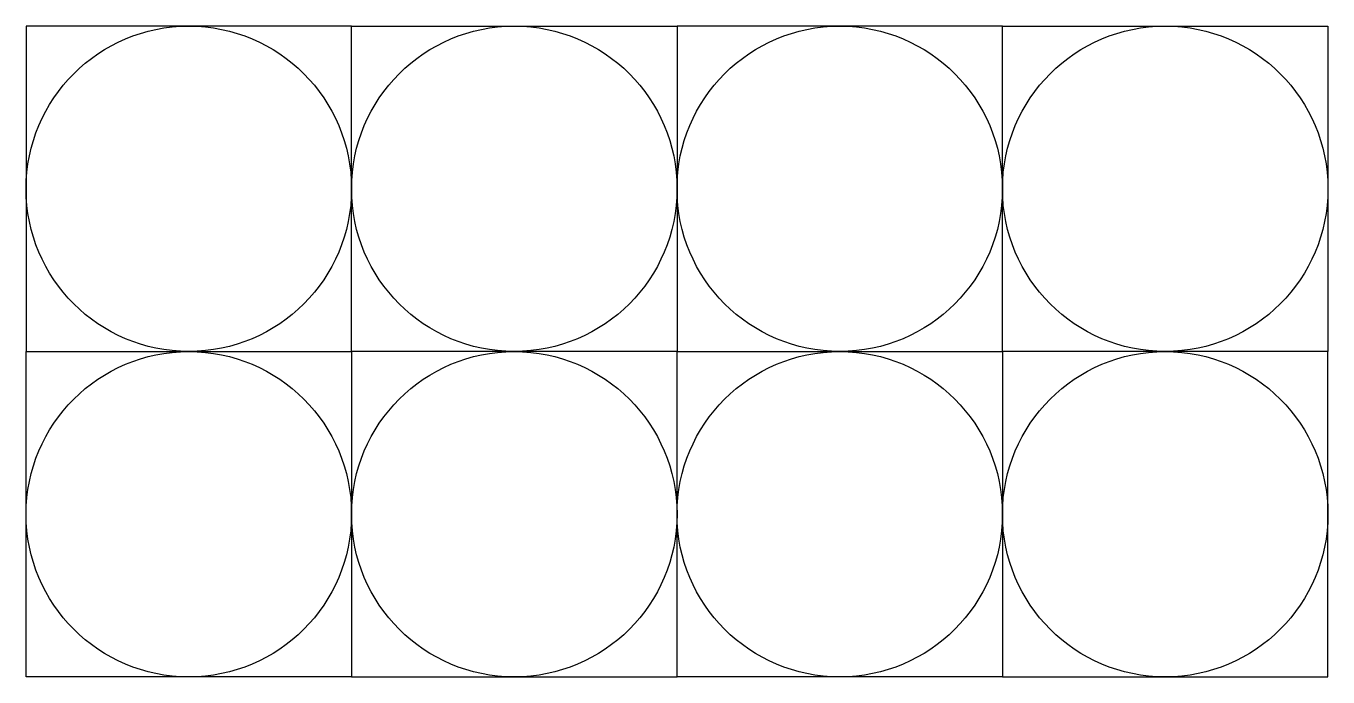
# Model space of a CAD drawing. Header units: millimetres. Extents: x -100 to 300, y 0 to 200.
import ezdxf

# ---------------------------------------------------------------- set-up
doc = ezdxf.new("R2010")
doc.units = ezdxf.units.MM

msp = doc.modelspace()

# ---------------------------------------------------------------- linework, layer by layer
for p, q in [((0, 200), (-100, 200)), ((-100, 200), (-100, 100)), ((0, 200), (100, 200)), ((0, 100), (0, 200)), ((0, 200), (100, 200)), ((0, 100), (0, 200)), ((0, 100), (0, 200)), ((100, 200), (100, 100)), ((100, 200), (100, 100)), ((200, 200), (100, 200)), ((100, 200), (100, 100)), ((200, 200), (300, 200)), ((200, 100), (200, 200)), ((300, 200), (300, 100)), ((-100, 0), (-100, 100)), ((-100, 100), (0, 100)), ((100, 100), (0, 100)), ((0, 100), (0, 0)), ((100, 100), (0, 100)), ((0, 100), (0, 0)), ((100, 100), (0, 100)), ((0, 100), (0, 0)), ((100, 0), (100, 100)), ((100, 0), (100, 100)), ((100, 0), (100, 100)), ((100, 100), (200, 100)), ((200, 100), (200, 0)), ((200, 100), (200, 0)), ((200, 100), (200, 0)), ((300, 100), (200, 100)), ((300, 0), (300, 100)), ((0, 0), (-100, 0)), ((0, 0), (100, 0)), ((0, 0), (100, 0)), ((200, 0), (100, 0)), ((200, 0), (100, 0)), ((200, 0), (300, 0))]:
    msp.add_line(p, q)
for centre in [(-50, 150), (50, 150), (50, 150), (150, 150), (250, 150), (-50, 50), (50, 50), (50, 50), (150, 50), (250, 50)]:
    msp.add_circle(centre, 50)

doc.saveas('drawing.dxf')
